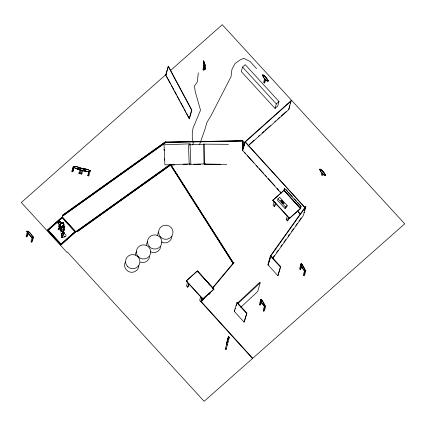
<?xml version="1.0" encoding="UTF-8"?>
<svg xmlns="http://www.w3.org/2000/svg" width="426" height="426" viewBox="0 0 426 426"><rect width="100%" height="100%" fill="white"/><g stroke="black" fill="none" stroke-linecap="round" stroke-linejoin="round"><path stroke-width="0.64" d="M59.251 222.601L58.942 222.867L59.283 222.265L58.66 222.143C57.43 224.097 58.932 221.179 58.394 222.825L58.639 222.974L58.426 222.308L58.618 222.814L58.937 221.642M63.655 233.267L63.469 232.74L63.437 233.656L62.846 233.693L63.202 233.805L62.76 233.256M63.884 229.72L63.82 228.395M60.386 229.822L60.891 230.525L61.642 230.738M63.543 224.619L63.565 224.124L63.378 225.508L63.618 224.198L63.538 225.168M63.192 226.648L63.309 227.287C62.681 225.924 63.793 227.74 63.277 228.086M63.618 228.054L63.549 229.167L63.016 229.774M62.792 222.697L63.16 222.51L63.181 222.894C64.305 225.279 63.692 222.51 62.675 222.59M63.501 229.369L63.591 228.24M63.666 227.803L63.98 229.747L62.26 231.51M63.33 233.523L62.702 233.629L63.33 233.523L63.293 232.825L63.565 233.16L63.298 232.676M63.698 228.735L63.511 228.421L63.703 229.081M59.336 227.026L59.352 227.34L59.15 226.478L59.416 227.33M63.607 223.229L63.57 225.253L62.074 226.893L62.691 226.424M58.942 222.718L59.395 222.111L59.054 221.941L58.122 222.841L58.66 222.143L59.283 222.265M59.565 227.532L59.512 228.016L59.48 227.665M198.308 72.905L197.307 81.851L194.538 85.908L195.135 91.286L200.518 110.153L193.079 128.008L192.264 133.024L192.296 138.37L193.218 142.923L192.84 144.867M63.399 228.98L62.84 229.534L63.399 228.98L63.501 228.134M59.667 228.144L60.002 230.152L61.078 231.377M58.692 228.98L58.745 228.666L58.5 229.055L58.745 228.671L58.362 228.789L58.697 229.002L58.894 228.464M58.985 226.062L59.113 225.232M59.651 225.775L59.816 225.301M58.378 222.617L58.49 221.941M58.607 228.783C58.894 230.035 58.074 228.512 58.271 229.47L58.074 228.932L58.522 229.14C58.868 228.166 57.835 229.422 58.591 229.497C58.713 228.011 58.841 229.63 58.468 229.156L58.58 228.682M62.808 232.74L63.399 232.33M189.932 144.297L190.012 143.844L164.037 144.808L164.905 164.867L190.88 163.909L190.012 143.844M63.192 230.812L64.044 229.646L63.719 227.633M61.711 235.264L61.419 235.929L61.578 235.216M63.32 227.425L63.469 226.797L63.783 227.33L63.554 227.835M226.355 344.618L228.698 336.274L226.531 344.666L226.749 343.809L227.622 344.032L227.404 344.89L226.355 344.618L227.543 340.859L226.541 343.968M227.622 344.032L226.131 349.357L225.258 349.134L225.476 348.282M229.385 337.152L229.167 338.01L228.293 337.786L228.512 336.929L227.495 340.113L228.341 336.881L229.385 337.152L227.894 342.477L227.021 342.254L227.239 341.402M226.131 349.357L226.35 348.505M227.894 342.477L228.112 341.625M73.421 166.246L73.155 167.274C81.579 170.778 79.769 169.974 73.197 167.104L74.071 167.333L72.798 171.8L71.925 171.577L72.148 170.72L73.421 166.246L74.294 166.475M72.798 171.8L73.927 167.753M73.341 166.619C76.158 166.353 78.815 166.806 81.27 168.494M62.92 225.737L61.978 227.106L63.426 225.12L63.218 225.439M80.264 168.148L78.869 167.2M80.764 170.203L79.816 173.611L78.943 173.387L79.161 172.53M79.816 173.611L80.035 172.759M82.639 170.698L81.691 174.106L80.818 173.883L81.041 173.025M81.691 174.106L81.914 173.249M83.922 168.962C86.057 168.659 88.23 169.612 90.168 170.799M86.68 171.289L84.502 170.906L87.213 171.428M90.126 170.97L87.761 169.505M89.332 170.363L90.206 170.592L88.709 175.917L87.836 175.693L88.965 171.641M88.709 175.917L88.927 175.065M90.206 170.592L89.939 171.619L87.17 171.598M77.67 168.792L77.899 167.966L80.716 168.036L83.379 168.728L85.786 170.027L85.557 170.847C84.087 172.498 68.868 165.128 81.765 170.373M77.899 167.966L80.668 168.206L85.786 170.027M82.788 170.821L85.557 170.847M63.495 234.3L63.064 234.982L62.265 235.195L61.594 234.588L61.882 233.512M63.533 229.529L63.74 228.773M59.725 221.77L59.597 221.35L59.395 221.765L59.209 221.445M63.378 225.508C63.57 222.473 63.261 225.972 63.751 224.39M27.248 231.872C28.244 229.353 32.44 236.084 33.042 237.074L31.583 242.192L30.981 241.531L32.254 237.064L32.861 237.724C30.006 237.447 21.609 224.092 30.512 236.009M28.286 233.102L27.381 236.297L26.716 236.888L26.108 236.222L27.568 231.1M26.716 236.888L27.988 232.415M30.747 236.531L32.727 237.841L33.042 237.074M32.919 236.473L33.521 237.133L32.248 241.606L31.583 242.192M47.377 230.194L62.26 216.962L75.748 231.803L60.891 244.945L47.377 230.194L62.26 216.962M48.186 230.232L62.111 217.84L74.859 231.866L60.955 244.167L48.186 230.232L62.111 217.84M71.925 171.577L73.384 166.449L76.201 166.507M62.265 215.46L165.437 141.81L165.858 142.38L62.686 216.03L62.265 215.46L164.867 142.284M62.686 216.03L165.858 142.38M78.943 173.387L80.035 169.553M80.818 173.883L81.909 170.049M60.955 244.167L74.859 231.866M60.891 244.945L75.775 231.712M87.836 175.693L89.109 171.22M171.06 164.745L77.095 231.755L76.669 231.185L170.118 164.468M77.095 231.755L171.087 164.654M165.682 75.008L168.371 66.195L191.849 110.073L189.373 118.774L165.682 75.008L170.592 83.677M166.055 74.337L168.371 66.195M165.437 141.81L165.836 142.47M165.56 142.114L242.532 140.793L165.56 142.114L165.554 142.46L243.06 141.075L243.23 148.541M203.34 61.456C204.363 59.283 205.699 68.346 205.252 69.252C204.043 67.047 202.92 63.288 203.703 60.764M204.256 64.747L202.984 69.214L203.175 70.082L204.054 69.901L204.778 67.345M189.16 118.886L191.641 110.18L168.163 66.307M203.175 70.082L204.267 66.248M205.076 69.284L204.869 65.45L203.527 60.801M242.548 67.058L241.265 71.547L275.036 108.412L277.731 106.026L279.014 101.537L245.243 64.672L242.548 67.058L276.32 103.917L275.036 108.412M186.194 281.016L197.478 270.861L213.974 289.041L213.714 289.44L202.776 299.121L186.194 281.016L197.286 271.027L213.868 289.132L202.776 299.121M187.69 281.682L186.481 285.926L187.658 287.209L188.457 286.501L189.149 284.078M187.658 287.209L188.697 283.572M243.06 141.075L243.182 147.353M262.448 75.471C263.438 72.953 267.635 79.689 268.242 80.674C267.437 82.932 261.676 76.222 262.767 74.699M200.886 296.086L199.677 300.33L252.416 358.415L252.655 358.17L252.416 358.415M247.959 146.086L288.759 109.636L291.038 100.712L244.828 141.996L242.346 150.703L242.548 150.921L245.28 141.863L304.846 207.505L245.088 142.028M243.331 148.701L243.864 146.837M244.215 145.596L244.748 143.727M202.062 297.369L200.843 301.656L201.077 301.411L252.639 358.223M200.987 301.725L201.258 301.949L200.987 301.725L205.673 296.059M264.727 78.528L263.635 82.362L264.237 83.022L264.903 82.431L265.813 79.241M202.345 298.482L201.652 300.905L200.854 301.608L201.077 301.411M264.237 83.022L265.329 79.188M267.922 81.441L268.242 80.674M208.474 293.322L209.262 294.174L209.603 292.966M210.401 292.257L210.061 293.471L209.262 294.174M233.113 263.449L170.341 164.724L233.113 263.449L233.523 263.13L170.73 164.489M233.523 263.13L170.704 164.569M233.65 262.565L233.901 262.874L233.65 262.565L212.457 287.939M289.621 105.685L288.759 109.636M290.33 103.198L291.038 100.712M234.279 311.342L237.112 302.327L246.856 313.062L244.375 321.768L244.018 322.077L234.279 311.342L234.955 309.91M236.105 305.868L236.606 304.095M228.341 336.881L228.528 336.226M227.021 342.254L228.698 336.274M225.258 349.134L226.749 343.809M272.784 200.332L283.812 190.576L284.462 188.287L300.958 206.466L300.309 208.756L289.366 218.431L272.784 200.332L284.067 190.172L284.504 188.633M274.11 201.605L273.077 205.236L274.248 206.519L275.047 205.811L275.91 202.781M274.248 206.519L275.457 202.281M277.96 198.809L277.528 200.321L285.037 208.516L286.746 206.999L287.177 205.481L279.674 197.291L277.96 198.809L285.468 206.999L285.037 208.516M244.018 322.077L246.856 313.062M280.819 200.492L283.54 203.766L284.004 203.175L281.219 200.14L280.819 200.492L283.54 203.766M283.673 202.914L283.247 203.372L281.309 201.258L281.735 200.8L283.647 203.016L281.735 200.8M260.18 282.811L238.086 303.44L237.623 302.961L259.716 282.326L260.18 282.811L257.703 291.512L240.892 307.21M283.247 203.372L281.336 201.157M272.709 258.486L303.376 215.45L305.857 206.743L305.591 206.562L270.324 256.053L267.842 264.759L268.108 264.945M277.88 275.728L280.361 267.027L270.622 256.287L270.973 255.978L280.718 266.713L277.88 275.728L268.14 264.993L270.59 256.239L305.857 206.743M269.967 259.514L270.302 258.337M261.788 302.881L260.574 299.925C261.585 297.444 264.748 305.218 265.089 306.092L263.63 311.214L263.172 310.447L264.445 305.974L264.908 306.741C261.388 302.481 259.146 299.467 264.754 306.832L265.68 306.294L265.217 305.527M260.914 299.18L259.455 304.308L259.919 305.075L260.685 304.627L261.963 300.154L261.5 299.387L260.574 299.925M259.919 305.075L261.191 300.602M289.105 217.185L288.242 220.215L287.443 220.924L286.272 219.64L287.305 216.003M287.443 220.924L288.482 217.287M289.366 218.431L300.463 208.442L283.876 190.337L300.373 208.516L301.001 206.812M264.754 306.832L264.935 306.182L263.747 303.296L260.76 299.27M265.68 306.294L264.402 310.767L263.63 311.214M304.414 210.689L305.591 206.562M319.697 169.761C320.693 167.242 324.889 173.978 325.491 174.969C324.687 177.221 318.93 170.512 320.017 168.989M321.981 172.807L321.444 174.687L322.051 175.347L322.716 174.756L323.073 173.504M322.051 175.347L322.583 173.467M325.171 175.736L325.491 174.969M305.873 270.728L304.947 271.266L303.392 269.653L300.767 264.36C301.778 261.878 304.947 269.653 305.288 270.526L303.829 275.649L303.365 274.887L304.638 270.414L305.41 269.967L305.873 270.728L304.601 275.201L303.829 275.649M301.107 263.619L299.648 268.747L300.112 269.509L300.884 269.062L302.156 264.589L301.693 263.827L300.767 264.36M300.112 269.509L301.384 265.036M304.947 271.266L305.133 270.616L303.94 267.73L300.953 263.705M59.454 225.098L59.789 224.113L61.275 223.149M62.409 232.521L62.739 231.488M60.902 223.959L61.663 223.117L63.043 222.835C64.385 224.076 63.793 226.254 62.004 227.021L63.527 225.423L63.841 224.028L62.979 226.185M63.437 232.436L63.378 231.542L63.442 232.553L63.059 232.804M189.213 164.718L188.478 144.872L204.469 144.361M205.204 164.207L205.321 163.861L189.33 164.372M64.528 232.276L64.166 232.303L64.417 232.42M199.634 144.339L204.709 130.074L207.095 122.054L210.817 116.074L231.014 76.728L231.936 69.465L235.083 63.458L240.706 59.56L243.912 58.335L250.051 61.493L256.574 68.613M58.506 224.459L58.751 223.794M62.899 232.569L63.495 232.303L63.458 231.121M60.54 227.191L60.673 226.85L61.695 226.989L62.766 226.169L61.887 226.781M61.85 226.733L62.228 226.536M61.381 223.054L59.432 224.997L59.901 224.816M59.549 224.694L59.432 224.997L59.651 224.752M64.347 233.656L64.432 233.326M60.327 226.089L60.167 226.446L60.162 225.982L60.977 226.813L60.231 226.68L60.242 225.2L60.018 225.684L60.439 226.861L61.195 227.143L60.439 226.861L60.162 225.982M63.682 233.629L64.012 234.023L64.06 233.507L64.507 233.368M63.378 225.423C65.098 224.545 62.334 221.962 63.234 223.197M64.294 233.65L64.347 233.102M62.973 235.466L63.415 234.699L62.973 235.466L62.084 235.589M59.731 224.545L59.076 225.626L59.012 227.367M62.643 226.004L62.441 226.328L62.681 226.068M63.192 227.841L63.479 227.383L61.136 228.693L60.604 228.182L61.131 227.803L61.397 228.57L61.722 227.436L63.048 226.637M60.764 223.985L60.7 224.369M59.794 225.205L59.07 225.918M62.409 226.51L62.649 226.169L62.34 226.579M60.22 226.589L60.3 227.058L59.613 226.765L60.38 226.36M63.703 234.098L63.756 233.837L63.799 234.236L63.325 234.14M273.21 257.224L274.36 255.611M276.66 252.384L278.194 250.232M280.878 246.468L282.028 244.854M283.945 242.165L285.862 239.476M288.162 236.244L289.696 234.092M291.613 231.403L293.53 228.714M295.83 225.487L297.364 223.336M298.892 221.185L301.193 217.952M61.11 229.081L61.685 228.693L61.275 228.847M63.282 225.061L63.282 224.752M60.471 226.36L60.977 226.813M204.171 164.18L203.963 144.063L204.171 164.18L220.737 164.361M58.5 222.319L58.117 222.803L58.415 222.388M61.999 226.786L61.85 226.888M63.49 231.27L64.241 230.168L64.204 228.831M201.258 301.949L207.616 294.334M212.707 288.248L233.927 262.789M60.721 226.398L60.7 226.579M63.027 230.312L63.618 229.63M63.415 231.142L64.198 230.067L63.809 228.325M60.588 224.129L62.382 222.968M63.389 231.409L63.208 231.781M64.225 227.388L64.853 226.398L64.725 225.423M59.592 227.963C59.885 226.989 60.029 229.342 59.688 228.56M60.902 223.9L61.333 223.442M62.143 226.717L62.526 226.35M61.674 223.416L62.531 222.867L62.127 223.102M61.546 223.048L61.152 223.208M291.24 100.93L245.03 142.215L244.828 141.996M249.231 144.552L254.146 140.159M258.571 136.208L259.551 135.33M262.011 133.13L263.976 131.373M264.961 130.494L270.366 125.665M274.791 121.714L275.776 120.835M277.741 119.078L279.706 117.32M281.181 116.005L286.102 111.612M166.529 74.023L21.3 202.52L66.935 252.336L67.335 251.984L204.129 401.297L404.7 223.831L222.271 24.703L170.512 70.503M27.434 231.217L29.575 232.474M26.108 236.222L26.774 235.637M32.908 237.191L31.428 234.492M32.727 237.841L33.521 237.133M60.705 223.9L60.977 223.661C59.773 225.12 61.69 222.351 62.574 222.665L61.493 223.075M262.634 74.816L264.77 76.078M264.093 78.112L268.055 81.323M268.108 80.791L266.623 78.096M276.32 103.917L279.014 101.537M281.309 201.258L281.708 200.902M283.604 203.532L284.004 203.175M319.883 169.111L322.024 170.368M321.342 172.408L319.83 169.644M325.357 175.086L323.877 172.386M285.468 206.999L287.177 205.481M323.196 174.426L325.304 175.618M286.272 219.64L287.071 218.932M63.064 225.865L63.911 224.348L63.405 222.745L62.835 222.67M58.458 222.505L58.804 221.664L58.761 222.303M242.799 150.57L281.282 193.351M268.939 262.187L269.53 261.665M268.14 264.993L268.497 264.679M280.361 267.027L280.718 266.713M235.077 308.536L235.434 308.227M60.806 229.177L61.243 229.965M62.59 237.357L65.151 236.606M62.026 223.027L62.345 222.787M76.669 231.185L169.553 164.942M63.144 234.124L63.181 233.815L63.096 234.14M61.653 223.027L62.036 222.841M62.92 233.933L63.304 234.332M58.831 221.68L59.033 221.957M62.931 232.729L63.458 232.388L63.357 231.275M62.75 233.592L63.437 233.656L62.702 233.629L63.139 233.767M62.127 231.451L63.277 230.775M301.981 267.315L301.166 264.86M303.392 269.653L305.101 271.176L304.638 270.414M58.772 228.884L58.421 228.698M63.112 223.442L63.49 223.597M62.505 236.819L62.776 236.67L61.972 237.005M64.102 237.016L65.705 236.174L66.121 235.312M62.265 226.627L62.505 226.504L61.85 226.866L62.228 226.376M57.798 223.682L58.847 223.144M166.481 72.202L166.838 72.021M62.404 222.798L61.408 223.229L61.978 223.139M63.053 233.698L63.357 233.549M59.672 222.42L60.114 222.212M63.868 234.066L64.07 233.752M59.805 227.468L60.391 227.308M204.326 67.367L205.252 69.252M59.326 222.436L59.054 221.941M62.76 222.548L63.144 222.5M171.316 165.08L174.564 164.958M183.004 164.649L187.552 164.479M193.686 164.574L200.726 164.351M203.9 144.142L228.48 144.334M204.235 164.095L226.765 164.345M82.282 168.755L85.094 168.813M59.656 228.703L59.981 228.725L60.29 230.381L61.387 231.409M65.141 234.311L65.844 234.492M63.154 234.433L63.421 234.502L63.069 234.289M76.153 166.683L78.821 167.37M85.051 168.984L87.719 169.676M82.314 168.552L83.187 168.781M59.821 221.664L60.311 221.77L60.391 222.255L59.832 221.951L60.162 221.765L59.832 221.951L60.199 222.154M59.97 225.349L59.549 225.216L59.784 225.434M63.522 228.336L63.916 228.496M59.257 227.346L59.049 226.813M61.253 237.138L61.797 237.42M303.914 212.457L304.356 212.766M59.991 228.842L59.56 228.192M60.673 226.85L61.009 227.037M243.012 147.747L243.347 148.115M264.637 76.195L266.49 78.214M321.891 170.485L323.744 172.503M322.823 171.593L323.43 172.253M321.476 172.29L323.329 174.309M282.747 202.11L283.94 203.415M272.853 200.092L289.435 218.197M186.258 280.782L202.845 298.887M62.233 217.047L75.748 231.803M48.207 230.141L60.977 244.082M47.403 230.109L60.918 244.859M29.442 232.591L31.295 234.609M28.047 231.164L28.654 231.824M285.99 189.591L287.774 191.556M288.663 192.541L292.231 196.471M294.462 198.926L296.246 200.891M297.582 202.366L301.15 206.296M284.067 190.172L300.564 208.351M293.62 201.386L294.51 202.366M244.577 152.529L245.467 153.509M247.245 155.469L253.912 162.817M256.132 165.267L257.911 167.226M259.248 168.696L263.694 173.59M265.025 175.059L266.356 176.529M268.135 178.489L274.807 185.837M277.028 188.287L278.806 190.246M280.138 191.716L281.027 192.696M297.923 211.312L300.144 213.761M297.284 210.987L300.399 214.416M236.755 302.641L246.5 313.376M197.286 271.027L213.783 289.206M197.217 271.261L198.111 272.246M208.367 283.546L209.704 285.021M61.466 234.971L61.45 234.167L61.472 234.971L61.967 235.53M63.293 232.825L63.565 233.16L63.538 232.766M76.696 231.094L77.117 231.664M62.287 215.37L62.713 215.945M63.149 231.057L63.575 231.653M60.774 232.804L61.163 233.347M262.576 75.354L263.896 77.468M302.417 267.693L303.546 269.562M60.966 228.826L61.413 229.603M60.625 224.502L60.258 223.831L59.725 225.966M171.215 84.843L174.032 90.11M174.66 91.281L176.54 94.79M177.163 95.962L179.98 101.228M180.608 102.394L183.425 107.661M184.048 108.832L185.928 112.342M186.556 113.513L189.373 118.774M58.516 222.564L58.33 222.122M63.65 227.532L63.687 227.793M260.728 299.835L261.697 302.199M59.15 226.765L59.406 227.425M60.859 226.696L61.035 227.149M205.135 64.566L205.327 65.434M204.033 65.21L204.267 66.275M203.862 69.039L204.054 69.901M61.594 234.588L61.477 233.4M203.596 62.068L203.836 64.028M164.122 149.143L164.18 150.437M164.542 158.85L164.596 160.144M63.405 230.961L63.453 232.223M242.532 140.793L242.735 150.469M138.897 265.659A7.205 7.072 15.9 0 1 129.818 272.065A7.205 7.072 15.9 0 1 125.34 261.894M149.648 256.537A7.205 7.072 15.9 0 1 140.324 262.24M135.324 255.11A7.205 7.072 15.9 0 1 136.458 251.633M160.783 246.595A7.205 7.072 15.9 0 1 150.303 251.809M146.464 245.168A7.205 7.072 15.9 0 1 147.598 241.691M171.96 236.238A7.205 7.072 15.9 0 1 161.422 242.064M157.583 235.424A7.205 7.072 15.9 0 1 158.717 231.946M61.498 228.815L61.562 229.635L61.498 228.815M63.463 227.26C64.278 227.601 63.176 225.956 63.463 227.26M63.043 222.835L62.76 222.878L63.043 222.835M64.683 226.882L64.07 227.505L64.683 226.882M62.75 237.138L61.291 236.968L62.75 237.138M61.69 231.259L61.403 231.025L61.69 231.259M59.155 226.994L59.299 227.362L59.155 226.994M60.801 228.139L60.63 227.819L60.929 228.458L60.801 228.139M59.768 225.508L59.853 225.801L59.768 225.508M63.565 223.762L63.527 223.149L63.549 223.778M127.411 266.362A7.205 7.072 15.9 0 0 139.59 263.87A7.205 7.072 15.9 0 0 131.203 254.716A7.205 7.072 15.9 0 0 127.411 266.362M138.216 256.628A7.205 7.072 15.9 0 0 150.394 254.141A7.205 7.072 15.9 0 0 142.007 244.987A7.205 7.072 15.9 0 0 138.216 256.628M149.356 246.686A7.205 7.072 15.9 0 0 161.534 244.199A7.205 7.072 15.9 0 0 153.147 235.04A7.205 7.072 15.9 0 0 149.356 246.686M160.474 236.941A7.205 7.072 15.9 0 0 172.652 234.449A7.205 7.072 15.9 0 0 164.266 225.295A7.205 7.072 15.9 0 0 160.474 236.941"/></g></svg>
